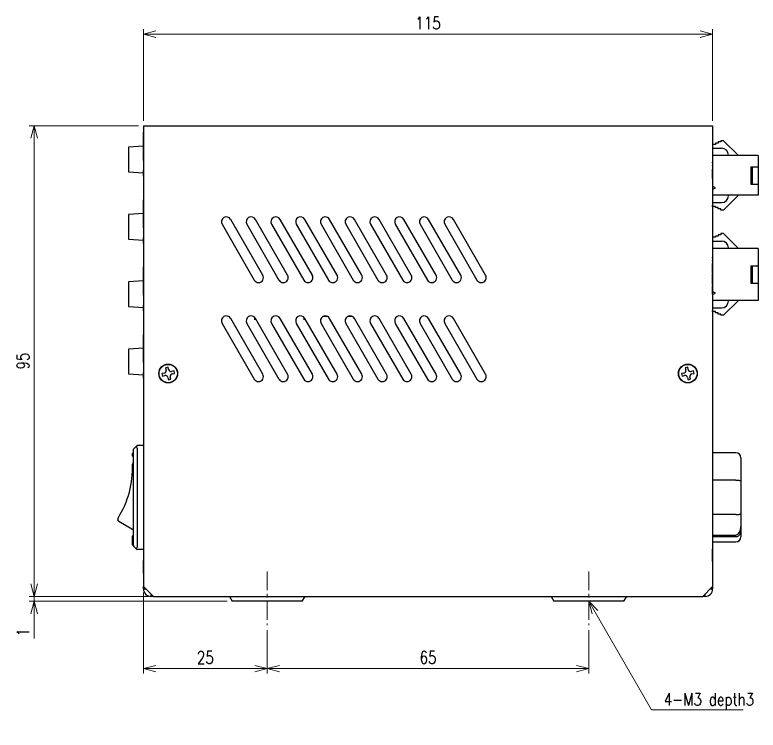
# Model space of a CAD drawing. Header units: millimetres. Extents: x 92 to 566, y 48 to 192.
# Drawn here: x 193.2 to 343.4, y 48 to 192.4 of the extents above; entities that cross this region are included whole.
import ezdxf
from ezdxf import colors
from ezdxf.entities.mleader import LeaderData, LeaderLine
from ezdxf.math import Vec2, Vec3

# ---------------------------------------------------------------- set-up
doc = ezdxf.new("R2010")
doc.units = ezdxf.units.MM
doc.linetypes.add('CENTER', pattern=[2, 1.25, -0.25, 0.25, -0.25])
doc.layers.get('0').update_dxf_attribs({"lineweight": 30})
doc.layers.get('Defpoints').update_dxf_attribs({"lineweight": 9})
doc.layers.add('2KD_寸法１', color=7, linetype='Continuous', lineweight=15)
doc.layers.add('2KD_寸法１ @ 1', color=7, linetype='Continuous', lineweight=15)
doc.styles.get("Standard").update_dxf_attribs({"font": 'simplex.shx', "width": 0.8, "bigfont": 'extfont.shx'})
doc.dimstyles.new('KD-STD', dxfattribs={"dimscale": 0, "dimtxt": 2.5, "dimasz": 2.5, "dimexe": 1, "dimexo": 1, "dimgap": 1, "dimtad": 1, "dimdsep": 46, "dimtxsty": 'Standard', "dimblk": 'OPEN30', "dimcen": 0, "dimadec": 0, "dimazin": 0, "dimtfac": 1, "dimtmove": 0, "dimatfit": 3, "dimldrblk": 'OPEN30', "dimfxl": 1, "dimtolj": 1, "dimtzin": 0, "dimlwd": 15, "dimlwe": 15, "dimarcsym": 0})

# ---------------------------------------------------------------- blocks, each defined once
blk = doc.blocks.new('_Open30')
at = {"lineweight": -2}
for p, q in [((-1, 0.268), (0, 0)), ((0, 0), (-1, -0.268)), ((0, 0), (-1, 0))]:
    blk.add_line(p, q, dxfattribs=at)
blk = doc.blocks.new('*D42')
at = {"layer": '2KD_寸法１', "color": 0, "lineweight": 15}
for p, q in [((219.24, 171.03), (219.24, 189.55)), ((334.24, 171.03), (334.24, 189.55)), ((221.74, 188.55), (331.74, 188.55))]:
    blk.add_line(p, q, dxfattribs=at)
at = {"layer": 'Defpoints', "color": 0}
for p in [(334.24, 188.55), (219.24, 170.03), (334.24, 170.03)]:
    blk.add_point(p, dxfattribs=at)
at = {"layer": '2KD_寸法１', "color": 0, "lineweight": 15, "xscale": 2.5, "yscale": 2.5, "zscale": 2.5, "rotation": 180}
blk.add_blockref('_Open30', (219.24, 188.55), dxfattribs=at)
at = {"layer": '2KD_寸法１', "color": 0, "lineweight": 15, "xscale": 2.5, "yscale": 2.5, "zscale": 2.5}
blk.add_blockref('_Open30', (334.24, 188.55), dxfattribs=at)
at = {"layer": '2KD_寸法１', "color": 0, "insert": (276.74, 190.8), "char_height": 2.5, "attachment_point": 5}
blk.add_mtext('\\A1;115', dxfattribs=at)
blk = doc.blocks.new('*D43')
at = {"layer": '2KD_寸法１', "color": 0, "lineweight": 15}
for p, q in [((218.24, 170.03), (196.14, 170.03)), ((197.14, 167.53), (197.14, 77.53)), ((220.24, 75.03), (196.14, 75.03))]:
    blk.add_line(p, q, dxfattribs=at)
at = {"layer": 'Defpoints', "color": 0}
for p in [(219.24, 170.03), (197.14, 75.03), (221.24, 75.03)]:
    blk.add_point(p, dxfattribs=at)
at = {"layer": '2KD_寸法１', "color": 0, "lineweight": 15, "xscale": 2.5, "yscale": 2.5, "zscale": 2.5}
for p, rotation in [((197.14, 170.03), 90), ((197.14, 75.03), 270)]:
    blk.add_blockref('_Open30', p, dxfattribs=dict(at, rotation=rotation))
at = {"layer": '2KD_寸法１', "color": 0, "insert": (194.89, 122.53), "char_height": 2.5, "attachment_point": 5, "rotation": 90}
blk.add_mtext('\\A1;95', dxfattribs=at)
blk = doc.blocks.new('*D44')
at = {"layer": '2KD_寸法１', "color": 0, "lineweight": 15}
for p, q in [((197.14, 77.53), (197.14, 80.03)), ((220.24, 75.03), (196.14, 75.03)), ((236.16, 74.03), (196.14, 74.03)), ((197.14, 75.03), (197.14, 74.03)), ((197.14, 71.53), (197.14, 66.55))]:
    blk.add_line(p, q, dxfattribs=at)
at = {"layer": 'Defpoints', "color": 0}
for p in [(197.14, 74.03), (221.24, 75.03), (237.16, 74.03)]:
    blk.add_point(p, dxfattribs=at)
at = {"layer": '2KD_寸法１', "color": 0, "lineweight": 15, "xscale": 2.5, "yscale": 2.5, "zscale": 2.5}
for p, rotation in [((197.14, 75.03), 270), ((197.14, 74.03), 90)]:
    blk.add_blockref('_Open30', p, dxfattribs=dict(at, rotation=rotation))
at = {"layer": '2KD_寸法１', "color": 0, "insert": (194.89, 67.79), "char_height": 2.5, "attachment_point": 5, "rotation": 90}
blk.add_mtext('\\A1;1', dxfattribs=at)
blk = doc.blocks.new('*D45')
at = {"layer": '2KD_寸法１', "color": 0, "lineweight": 15}
for p, q in [((219.24, 75.78), (219.24, 59.43)), ((244.24, 68.22), (244.24, 59.43)), ((221.74, 60.43), (241.74, 60.43))]:
    blk.add_line(p, q, dxfattribs=at)
at = {"layer": 'Defpoints', "color": 0}
for p in [(219.24, 76.78), (244.24, 69.22), (244.24, 60.43)]:
    blk.add_point(p, dxfattribs=at)
at = {"layer": '2KD_寸法１', "color": 0, "lineweight": 15, "xscale": 2.5, "yscale": 2.5, "zscale": 2.5, "rotation": 180}
blk.add_blockref('_Open30', (219.24, 60.43), dxfattribs=at)
at = {"layer": '2KD_寸法１', "color": 0, "lineweight": 15, "xscale": 2.5, "yscale": 2.5, "zscale": 2.5}
blk.add_blockref('_Open30', (244.24, 60.43), dxfattribs=at)
at = {"layer": '2KD_寸法１', "color": 0, "insert": (231.74, 62.68), "char_height": 2.5, "attachment_point": 5}
blk.add_mtext('\\A1;25', dxfattribs=at)
blk = doc.blocks.new('*D46')
at = {"layer": '2KD_寸法１', "color": 0, "lineweight": 15}
for p, q in [((244.24, 68.22), (244.24, 59.43)), ((309.24, 68.22), (309.24, 59.43)), ((246.74, 60.43), (306.74, 60.43))]:
    blk.add_line(p, q, dxfattribs=at)
at = {"layer": 'Defpoints', "color": 0}
for p in [(244.24, 69.22), (309.24, 69.22), (309.24, 60.43)]:
    blk.add_point(p, dxfattribs=at)
at = {"layer": '2KD_寸法１', "color": 0, "lineweight": 15, "xscale": 2.5, "yscale": 2.5, "zscale": 2.5, "rotation": 180}
blk.add_blockref('_Open30', (244.24, 60.43), dxfattribs=at)
at = {"layer": '2KD_寸法１', "color": 0, "lineweight": 15, "xscale": 2.5, "yscale": 2.5, "zscale": 2.5}
blk.add_blockref('_Open30', (309.24, 60.43), dxfattribs=at)
at = {"layer": '2KD_寸法１', "color": 0, "insert": (276.74, 62.68), "char_height": 2.5, "attachment_point": 5}
blk.add_mtext('\\A1;65', dxfattribs=at)
blk = doc.blocks.new('A$C60507000')
for p, q in [((-57.5, 95), (-57.5, 91)), ((-57.5, 95), (57.5, 95)), ((57.5, 95), (57.5, 91)), ((-57.51, 93.7), (-57.5, 93.7)), ((-57.51, 92.84), (-57.51, 93.7)), ((-57.51, 92.84), (-57.5, 92.84)), ((-57.51, 92.63), (-57.51, 92.84)), ((-57.51, 92.63), (-57.5, 92.63)), ((-57.51, 91.98), (-57.51, 92.63)), ((-57.51, 91.98), (-57.5, 91.98)), ((-57.51, 91.61), (-57.51, 91.98)), ((58.63, 91.75), (58.63, 91.5)), ((59.18, 91.75), (58.63, 91.75)), ((59.18, 92), (59.18, 91.75)), ((59.7, 92), (59.18, 92)), ((62.7, 89), (59.7, 92)), ((-57.51, 90.91), (-60.5, 90.71)), ((-60.5, 90.71), (-60.5, 85.71)), ((-57.51, 91.61), (-57.5, 91.61)), ((-57.51, 91.22), (-57.51, 91.61)), ((-57.51, 91.22), (-57.5, 91.22)), ((-57.51, 90.77), (-57.51, 91.22)), ((-57.51, 90.77), (-57.5, 90.77)), ((-57.51, 89.74), (-57.51, 90.77)), ((-57.5, 91), (-57.5, 2)), ((57.51, 91), (57.5, 91)), ((57.5, 91), (57.5, 2)), ((57.5, 90.5), (59.3, 90.5)), ((57.51, 91.25), (57.51, 91)), ((58.07, 91.25), (57.51, 91.25)), ((58.07, 91.5), (58.07, 91.25)), ((58.63, 91.5), (58.07, 91.5)), ((-57.51, 89.74), (-57.5, 89.74)), ((-57.51, 89.25), (-57.51, 89.74)), ((-57.51, 89.25), (-57.5, 89.25)), ((-57.51, 89.07), (-57.51, 89.25)), ((-57.51, 89.07), (-57.5, 89.07)), ((-57.51, 88.02), (-57.51, 89.07)), ((66.7, 89), (57.5, 89)), ((60.7, 89.1), (60.7, 89)), ((66.7, 89), (66.7, 86.75)), ((-57.51, 88.04), (-57.5, 88.04)), ((-57.51, 88.04), (-57.51, 88.02)), ((-57.51, 88.02), (-57.5, 88.02)), ((-57.51, 88.02), (-57.51, 87.07)), ((57.51, 87.65), (57.5, 87.65)), ((57.51, 87.48), (57.5, 87.48)), ((57.51, 87.33), (57.5, 87.33)), ((57.51, 87.48), (57.51, 87.65)), ((-60.5, 85.71), (-57.51, 85.51)), ((-57.51, 87.07), (-57.5, 87.07)), ((-57.51, 87.07), (-57.51, 86.03)), ((-57.51, 86.03), (-57.5, 86.03)), ((-57.51, 85.94), (-57.51, 86.03)), ((-57.51, 85.94), (-57.5, 85.94)), ((-57.51, 85.34), (-57.51, 85.94)), ((57.51, 87.01), (57.5, 87.01)), ((57.51, 86.88), (57.5, 86.88)), ((57.51, 86.24), (57.5, 86.24)), ((57.51, 85.9), (57.5, 85.9)), ((57.51, 86.88), (57.51, 87.01)), ((57.51, 85.9), (57.51, 86.24)), ((57.51, 84.72), (57.51, 85.9)), ((65.2, 86.75), (65.2, 83.25)), ((65.2, 86.75), (65.5, 86.75)), ((65.5, 86.75), (65.5, 83.25)), ((65.5, 86.75), (66.7, 86.75)), ((66.7, 86.75), (66.7, 83.25)), ((-57.51, 84.84), (-57.51, 85.34)), ((-57.51, 85.34), (-57.5, 85.34)), ((-57.51, 84.84), (-57.5, 84.84)), ((57.51, 84.72), (57.5, 84.72)), ((57.51, 84.38), (57.5, 84.38)), ((57.51, 84.38), (57.51, 84.72)), ((57.51, 83.93), (57.5, 83.93)), ((57.51, 83.88), (57.5, 83.88)), ((57.51, 83.61), (57.5, 83.61)), ((57.51, 82.93), (57.5, 82.93)), ((58.06, 82.5), (57.5, 82.82)), ((65.2, 83.25), (65.5, 83.25)), ((65.5, 83.25), (66.7, 83.25)), ((66.7, 83.25), (66.7, 81)), ((57.5, 82.18), (58.06, 82.5)), ((57.51, 82.22), (57.5, 82.22)), ((57.51, 81.86), (57.5, 81.86)), ((-57.51, 80.1), (-57.5, 80.1)), ((-57.51, 79.24), (-57.51, 80.1)), ((66.7, 81), (57.5, 81)), ((62.7, 81), (59.7, 78)), ((60.7, 80.9), (60.7, 81)), ((-57.51, 79.24), (-57.5, 79.24)), ((-57.51, 79.03), (-57.51, 79.24)), ((-57.51, 79.03), (-57.5, 79.03)), ((-57.51, 78.38), (-57.51, 79.03)), ((-57.51, 78.38), (-57.5, 78.38)), ((-57.51, 78.01), (-57.51, 78.38)), ((57.5, 79.5), (59.3, 79.5)), ((57.51, 79), (57.5, 79)), ((57.51, 78.75), (57.51, 79)), ((58.07, 78.75), (57.51, 78.75)), ((58.07, 78.5), (58.07, 78.75)), ((58.63, 78.5), (58.07, 78.5)), ((58.63, 78.25), (58.63, 78.5)), ((59.18, 78.25), (58.63, 78.25)), ((59.18, 78), (59.18, 78.25)), ((-57.51, 77.31), (-60.5, 77.11)), ((-60.5, 77.11), (-60.5, 72.11)), ((-57.51, 78.01), (-57.5, 78.01)), ((-57.51, 77.62), (-57.51, 78.01)), ((-57.51, 77.62), (-57.5, 77.62)), ((-57.51, 77.17), (-57.51, 77.62)), ((-57.51, 77.17), (-57.5, 77.17)), ((-57.51, 76.14), (-57.51, 77.17)), ((59.7, 78), (59.18, 78)), ((-57.51, 76.14), (-57.5, 76.14)), ((-57.51, 75.65), (-57.51, 76.14)), ((-57.51, 75.65), (-57.5, 75.65)), ((-57.51, 75.47), (-57.51, 75.65)), ((-57.51, 75.47), (-57.5, 75.47)), ((-57.51, 74.42), (-57.51, 75.47)), ((-41.62, 75.13), (-35.12, 63.87)), ((-33.38, 64.87), (-39.88, 76.13)), ((-36.62, 75.13), (-30.12, 63.87)), ((-28.38, 64.87), (-34.88, 76.13)), ((-31.62, 75.13), (-25.12, 63.87)), ((-23.38, 64.87), (-29.88, 76.13)), ((-26.62, 75.13), (-20.12, 63.87)), ((-18.38, 64.87), (-24.88, 76.13)), ((-21.62, 75.13), (-15.12, 63.87)), ((-13.38, 64.87), (-19.88, 76.13)), ((-16.62, 75.13), (-10.12, 63.87)), ((-8.38, 64.87), (-14.88, 76.13)), ((-11.62, 75.13), (-5.12, 63.87)), ((-3.38, 64.87), (-9.88, 76.13)), ((-6.62, 75.13), (-0.12, 63.87)), ((1.62, 64.87), (-4.88, 76.13)), ((-1.62, 75.13), (4.88, 63.87)), ((6.62, 64.87), (0.12, 76.13)), ((3.38, 75.13), (9.88, 63.87)), ((11.62, 64.87), (5.12, 76.13)), ((-57.51, 74.44), (-57.51, 74.42)), ((-57.51, 74.44), (-57.5, 74.44)), ((-57.51, 74.42), (-57.5, 74.42)), ((-57.51, 74.42), (-57.51, 73.47)), ((-60.5, 72.11), (-57.51, 71.91)), ((-57.51, 73.47), (-57.51, 72.43)), ((-57.51, 73.47), (-57.5, 73.47)), ((-57.51, 72.43), (-57.5, 72.43)), ((-57.51, 72.34), (-57.51, 72.43)), ((-57.51, 72.34), (-57.5, 72.34)), ((-57.51, 71.74), (-57.51, 72.34)), ((57.51, 72.25), (57.5, 72.25)), ((57.51, 72.5), (57.51, 72.25)), ((58.07, 72.5), (57.51, 72.5)), ((58.07, 72.75), (58.07, 72.5)), ((58.63, 72.75), (58.07, 72.75)), ((58.63, 73), (58.63, 72.75)), ((59.18, 73), (58.63, 73)), ((59.18, 73.25), (59.18, 73)), ((59.7, 73.25), (59.18, 73.25)), ((62.7, 70.25), (59.7, 73.25)), ((-57.51, 71.74), (-57.5, 71.74)), ((-57.51, 71.24), (-57.51, 71.74)), ((-57.51, 71.24), (-57.5, 71.24)), ((57.5, 71.75), (59.3, 71.75)), ((66.7, 70.25), (57.5, 70.25)), ((60.7, 70.35), (60.7, 70.25)), ((66.7, 70.25), (66.7, 66.75)), ((57.51, 68.49), (57.5, 68.49)), ((57.51, 68.32), (57.5, 68.32)), ((57.51, 68.17), (57.5, 68.17)), ((57.51, 67.86), (57.5, 67.86)), ((57.51, 67.72), (57.5, 67.72)), ((57.51, 68.32), (57.51, 68.49)), ((57.51, 67.72), (57.51, 67.86)), ((-57.51, 66.5), (-57.5, 66.5)), ((-57.51, 65.64), (-57.51, 66.5)), ((57.51, 67.22), (57.5, 67.22)), ((57.51, 65.24), (57.51, 67.22)), ((65.2, 66.75), (65.2, 63.25)), ((65.2, 66.75), (65.5, 66.75)), ((65.5, 66.75), (65.5, 63.25)), ((65.5, 66.75), (66.7, 66.75)), ((66.7, 66.75), (66.7, 63.25)), ((-57.51, 65.64), (-57.5, 65.64)), ((-57.51, 65.43), (-57.51, 65.64)), ((-57.51, 65.43), (-57.5, 65.43)), ((-57.51, 64.78), (-57.51, 65.43)), ((-57.51, 64.78), (-57.5, 64.78)), ((-57.51, 64.41), (-57.51, 64.78)), ((57.51, 65.24), (57.5, 65.24)), ((57.51, 65.05), (57.5, 65.05)), ((57.51, 64.98), (57.5, 64.98)), ((57.51, 64.6), (57.5, 64.6)), ((57.51, 64.98), (57.51, 65.05)), ((57.51, 64.6), (57.51, 64.98)), ((57.51, 64.02), (57.51, 64.6)), ((-57.51, 63.71), (-60.5, 63.51)), ((-60.5, 63.51), (-60.5, 58.51)), ((-57.51, 64.41), (-57.5, 64.41)), ((-57.51, 64.02), (-57.51, 64.41)), ((-57.51, 64.02), (-57.5, 64.02)), ((-57.51, 63.57), (-57.51, 64.02)), ((-57.51, 63.57), (-57.5, 63.57)), ((-57.51, 62.54), (-57.51, 63.57)), ((57.51, 64.02), (57.5, 64.02)), ((57.51, 63.44), (57.5, 63.44)), ((57.51, 63.44), (57.51, 64.02)), ((57.51, 63.07), (57.51, 63.44)), ((65.2, 63.25), (65.5, 63.25)), ((65.5, 63.25), (66.7, 63.25)), ((66.7, 63.25), (66.7, 59.75)), ((-57.51, 62.54), (-57.5, 62.54)), ((-57.51, 62.05), (-57.51, 62.54)), ((-57.51, 62.05), (-57.5, 62.05)), ((-57.51, 61.87), (-57.51, 62.05)), ((-57.51, 61.87), (-57.5, 61.87)), ((-57.51, 60.82), (-57.51, 61.87)), ((57.51, 63.07), (57.5, 63.07)), ((57.51, 62.99), (57.5, 62.99)), ((57.51, 62.72), (57.5, 62.72)), ((57.51, 62.65), (57.5, 62.65)), ((57.51, 62.99), (57.51, 63.07)), ((57.51, 62.65), (57.51, 62.72)), ((57.51, 61.05), (57.51, 62.65)), ((-57.51, 60.84), (-57.5, 60.84)), ((-57.51, 60.84), (-57.51, 60.82)), ((-57.51, 60.82), (-57.5, 60.82)), ((-57.51, 60.82), (-57.51, 59.87)), ((57.5, 60.93), (58.06, 61.25)), ((57.51, 61.05), (57.5, 61.05)), ((58.06, 61.25), (57.51, 61.57)), ((-57.51, 59.87), (-57.5, 59.87)), ((-57.51, 59.87), (-57.51, 58.83)), ((-57.51, 58.83), (-57.5, 58.83)), ((-57.51, 58.74), (-57.51, 58.83)), ((-57.51, 58.74), (-57.5, 58.74)), ((-57.51, 58.14), (-57.51, 58.74)), ((66.7, 59.75), (57.5, 59.75)), ((62.7, 59.75), (59.7, 56.75)), ((60.7, 59.65), (60.7, 59.75)), ((-60.5, 58.51), (-57.51, 58.31)), ((-57.51, 57.64), (-57.51, 58.14)), ((-57.51, 58.14), (-57.5, 58.14)), ((-57.51, 57.64), (-57.5, 57.64)), ((57.5, 58.25), (59.3, 58.25)), ((57.51, 57.75), (57.5, 57.75)), ((57.51, 57.5), (57.51, 57.75)), ((58.07, 57.5), (57.51, 57.5)), ((58.07, 57.25), (58.07, 57.5)), ((58.63, 57.25), (58.07, 57.25)), ((58.63, 57), (58.63, 57.25)), ((-33.38, 44.87), (-39.88, 56.13)), ((-35.1, 56.39), (-35.1, 55.81)), ((-28.38, 44.87), (-34.88, 56.13)), ((-23.38, 44.87), (-29.88, 56.13)), ((-25.1, 56.39), (-25.1, 55.81)), ((-18.38, 44.87), (-24.88, 56.13)), ((-20.28, 56.51), (-21.22, 56.51)), ((-13.38, 44.87), (-19.88, 56.13)), ((-15.28, 56.51), (-16.22, 56.51)), ((-8.38, 44.87), (-14.88, 56.13)), ((-3.38, 44.87), (-9.88, 56.13)), ((1.62, 44.87), (-4.88, 56.13)), ((6.62, 44.87), (0.12, 56.13)), ((11.62, 44.87), (5.12, 56.13)), ((59.18, 57), (58.63, 57)), ((59.18, 56.75), (59.18, 57)), ((59.7, 56.75), (59.18, 56.75)), ((-41.62, 55.13), (-35.12, 43.87)), ((-36.62, 55.13), (-30.12, 43.87)), ((-31.62, 55.13), (-25.12, 43.87)), ((-26.62, 55.13), (-20.12, 43.87)), ((-21.62, 55.13), (-15.12, 43.87)), ((-16.62, 55.13), (-10.12, 43.87)), ((-11.62, 55.13), (-5.12, 43.87)), ((-6.62, 55.13), (-0.12, 43.87)), ((-1.62, 55.13), (4.88, 43.87)), ((3.38, 55.13), (9.88, 43.87)), ((-57.51, 52.9), (-57.5, 52.9)), ((-57.51, 52.04), (-57.51, 52.9)), ((-57.51, 52.04), (-57.5, 52.04)), ((-57.51, 51.83), (-57.51, 52.04)), ((-57.51, 51.83), (-57.5, 51.83)), ((-57.51, 51.18), (-57.51, 51.83)), ((-57.51, 51.18), (-57.5, 51.18)), ((-57.51, 50.81), (-57.51, 51.18)), ((-57.51, 50.11), (-60.5, 49.91)), ((-60.5, 49.91), (-60.5, 44.91)), ((-57.51, 50.81), (-57.5, 50.81)), ((-57.51, 50.42), (-57.51, 50.81)), ((-57.51, 50.42), (-57.5, 50.42)), ((-57.51, 49.97), (-57.51, 50.42)), ((-57.51, 49.97), (-57.5, 49.97)), ((-57.51, 48.94), (-57.51, 49.97)), ((-57.51, 48.94), (-57.5, 48.94)), ((-57.51, 48.45), (-57.51, 48.94)), ((-57.51, 48.45), (-57.5, 48.45)), ((-57.51, 48.27), (-57.51, 48.45)), ((-57.51, 48.27), (-57.5, 48.27)), ((-57.51, 47.22), (-57.51, 48.27)), ((-57.51, 47.24), (-57.5, 47.24)), ((-57.51, 47.24), (-57.51, 47.22)), ((-57.51, 47.22), (-57.5, 47.22)), ((-57.51, 47.22), (-57.51, 46.27)), ((-57.51, 46.27), (-57.5, 46.27)), ((-57.51, 46.27), (-57.51, 45.23)), ((-57.51, 45.23), (-57.5, 45.23)), ((-57.51, 45.14), (-57.51, 45.23)), ((-57.51, 45.14), (-57.5, 45.14)), ((-57.51, 44.54), (-57.51, 45.14)), ((-53.29, 45.08), (-53.77, 44.97)), ((-52.53, 46.27), (-53.02, 46.17)), ((-53.02, 46.17), (-52.91, 45.68)), ((-52.42, 45.79), (-52.53, 46.27)), ((-51.33, 45.52), (-51.82, 45.41)), ((-51.23, 45.03), (-51.33, 45.52)), ((51.71, 45.08), (51.23, 44.97)), ((52.47, 46.27), (51.98, 46.17)), ((51.98, 46.17), (52.09, 45.68)), ((52.58, 45.79), (52.47, 46.27)), ((53.67, 45.52), (53.18, 45.41)), ((53.77, 45.03), (53.67, 45.52)), ((-60.5, 44.91), (-57.51, 44.71)), ((-57.51, 44.04), (-57.51, 44.54)), ((-57.51, 44.54), (-57.5, 44.54)), ((-57.51, 44.04), (-57.5, 44.04)), ((-53.77, 44.97), (-53.67, 44.48)), ((-53.67, 44.48), (-53.18, 44.59)), ((-52.58, 44.21), (-52.47, 43.73)), ((-52.47, 43.73), (-51.98, 43.83)), ((-51.98, 43.83), (-52.09, 44.32)), ((-51.71, 44.92), (-51.23, 45.03)), ((51.23, 44.97), (51.33, 44.48)), ((51.33, 44.48), (51.82, 44.59)), ((52.42, 44.21), (52.53, 43.73)), ((52.53, 43.73), (53.02, 43.83)), ((53.02, 43.83), (52.91, 44.32)), ((53.29, 44.92), (53.77, 45.03)), ((-57.51, 42.17), (-57.51, 42.1)), ((-57.51, 42.17), (-57.5, 42.17)), ((-57.51, 42.1), (-57.5, 42.1)), ((-57.51, 42.1), (-57.51, 42.02)), ((-57.51, 42.02), (-57.51, 41.8)), ((-57.51, 42.02), (-57.5, 42.02)), ((-57.51, 41.8), (-57.5, 41.8)), ((-57.51, 41.8), (-57.51, 40.03)), ((-57.51, 40.03), (-57.5, 40.03)), ((-57.51, 40.03), (-57.51, 39.91)), ((-57.51, 39.91), (-57.5, 39.91)), ((-58.86, 30.37), (-59.5, 29.73)), ((-57.5, 30.43), (-58.8, 30.43)), ((-59.8, 28.83), (-59.8, 28.33)), ((-59.5, 28.83), (-59.8, 28.83)), ((-59.5, 29.51), (-59.5, 29.73)), ((-59.5, 10.34), (-59.5, 29.51)), ((-58.8, 29.93), (-58.8, 9.93)), ((62.2, 29), (57.5, 29)), ((-59.5, 28.33), (-59.8, 28.33)), ((63.2, 28), (63.2, 23.27)), ((-59.72, 26.73), (-59.72, 26.72)), ((-59.71, 25.95), (-59.72, 26.7)), ((-59.71, 25.95), (-59.71, 25.96)), ((62.2, 23.48), (57.5, 23.48)), ((63.2, 23.27), (63.2, 16.73)), ((63.2, 16.73), (63.2, 14.1)), ((-59.85, 13.6), (-62.47, 15.11)), ((62.2, 16.52), (57.5, 16.52)), ((63.2, 14.1), (63.2, 13.22)), ((-59.5, 12.13), (-59.8, 12.13)), ((-59.8, 12.13), (-59.8, 11.28)), ((57.5, 12.38), (62.2, 12.38)), ((57.5, 12.07), (62.2, 12.07)), ((62.2, 12.38), (62.2, 12.43)), ((63.2, 13.22), (63.2, 12)), ((-59.8, 11.28), (-59.8, 10.43)), ((57.5, 11), (62.2, 11)), ((-59.8, 10.43), (-59.5, 10.43)), ((-59.5, 10.34), (-59.5, 10.13)), ((-59.5, 10.13), (-58.86, 9.48)), ((-58.86, 9.48), (-58.8, 9.43)), ((-57.5, 9.43), (-58.8, 9.43)), ((-57.51, 9.08), (-57.51, 8.3)), ((-57.51, 9.08), (-57.5, 9.08)), ((57.51, 9.56), (57.5, 9.56)), ((57.51, 9.55), (57.5, 9.55)), ((57.51, 7.04), (57.51, 9.55)), ((-57.51, 8.2), (-57.5, 8.2)), ((-57.51, 7.64), (-57.5, 7.64)), ((-57.51, 7), (-57.51, 7.23)), ((-57.5, 7), (-57.51, 7)), ((-57.51, 7), (-57.5, 7)), ((-57.51, 6.96), (-57.51, 7)), ((-57.51, 6.96), (-57.51, 6.96)), ((-57.51, 5.25), (-57.51, 6.96)), ((-57.51, 6.96), (-57.5, 6.96)), ((57.51, 7.04), (57.5, 7.04)), ((57.51, 7.01), (57.5, 7.01)), ((-57.51, 5.25), (-57.5, 5.25)), ((-57.51, 5.24), (-57.51, 5.25)), ((-57.51, 5.24), (-57.5, 5.24)), ((-57.51, 5.23), (-57.51, 5.24)), ((-57.51, 5.23), (-57.5, 5.23)), ((-57.51, 5.22), (-57.5, 5.22)), ((-57.51, 4.74), (-57.51, 5.11)), ((-57.51, 4.67), (-57.5, 4.67)), ((-57.5, 1.5), (-57.5, 2)), ((-57.5, 2), (-55.5, 0)), ((55.5, 0), (57.5, 2)), ((57.5, 2), (57.5, 1.5)), ((-57.5, 1.5), (-57, 1.5)), ((-56, 0.5), (-56, 0)), ((-55.5, 0), (-56, 0)), ((-55.5, 0), (55.5, 0)), ((-40.15, 0), (-39.58, -1)), ((-25.42, -1), (-24.85, 0)), ((24.85, 0), (25.42, -1)), ((39.58, -1), (40.15, 0)), ((56, 0), (55.5, 0)), ((56, 0), (56, 0.5)), ((57, 1.5), (57.5, 1.5)), ((-25.42, -1), (-39.58, -1)), ((39.58, -1), (25.42, -1))]:
    blk.add_line(p, q)
at = {"flags": 128}
for points in [[(-58.8, 30.43), (-58.81, 30.42), (-58.83, 30.4), (-58.86, 30.37)], [(-59.5, 26.72), (-59.57, 26.71), (-59.64, 26.71), (-59.68, 26.71), (-59.71, 26.71), (-59.72, 26.71)]]:
    blk.add_lwpolyline(points, dxfattribs=at)
for centre, radius in [((-52.5, 45), 1.9), ((-52.5, 45), 1.85), ((52.5, 45), 1.9), ((52.5, 45), 1.85)]:
    blk.add_circle(centre, radius)
for centre, radius, start, end in [((59.3, 89.1), 1.4, 0, 90), ((59.3, 80.9), 1.4, 270, 0), ((-40.75, 75.63), 1, 30, 210), ((-35.75, 75.63), 1, 30, 210), ((-30.75, 75.63), 1, 30, 210), ((-25.75, 75.63), 1, 30, 210), ((-20.75, 75.63), 1, 30, 210), ((-15.75, 75.63), 1, 30, 210), ((-10.75, 75.63), 1, 30, 210), ((-5.75, 75.63), 1, 30, 210), ((-0.75, 75.63), 1, 30, 210), ((4.25, 75.63), 1, 30, 210), ((59.3, 70.35), 1.4, 0, 90), ((-34.25, 64.37), 1, 210, 30), ((-29.25, 64.37), 1, 210, 30), ((-24.25, 64.37), 1, 210, 30), ((-19.25, 64.37), 1, 210, 30), ((-14.25, 64.37), 1, 210, 30), ((-9.25, 64.37), 1, 210, 30), ((-4.25, 64.37), 1, 210, 30), ((0.75, 64.37), 1, 210, 30), ((5.75, 64.37), 1, 210, 30), ((10.75, 64.37), 1, 210, 30), ((59.3, 59.65), 1.4, 270, 0), ((-40.75, 55.63), 1, 30, 210), ((-35.75, 55.63), 1, 30, 210), ((-30.75, 55.63), 1, 30, 210), ((-25.75, 55.63), 1, 30, 210), ((-20.75, 55.63), 1, 30, 210), ((-15.75, 55.63), 1, 30, 210), ((-10.75, 55.63), 1, 30, 210), ((-5.75, 55.63), 1, 30, 210), ((-0.75, 55.63), 1, 30, 210), ((4.25, 55.63), 1, 30, 210), ((-53.4, 45.57), 0.5, 282.5792, 12.5792), ((-51.93, 45.9), 0.5, 192.5792, 282.5792), ((51.6, 45.57), 0.5, 282.5792, 12.5792), ((53.07, 45.9), 0.5, 192.5792, 282.5792), ((-53.07, 44.1), 0.5, 12.5792, 102.5792), ((-51.6, 44.43), 0.5, 102.5792, 192.5792), ((-34.25, 44.37), 1, 210, 30), ((-29.25, 44.37), 1, 210, 30), ((-24.25, 44.37), 1, 210, 30), ((-19.25, 44.37), 1, 210, 30), ((-14.25, 44.37), 1, 210, 30), ((-9.25, 44.37), 1, 210, 30), ((-4.25, 44.37), 1, 210, 30), ((0.75, 44.37), 1, 210, 30), ((5.75, 44.37), 1, 210, 30), ((10.75, 44.37), 1, 210, 30), ((51.93, 44.1), 0.5, 12.5792, 102.5792), ((53.4, 44.43), 0.5, 102.5792, 192.5792), ((-59.3, 29.93), 0.5, 0, 27.5424), ((62.2, 28), 1, 0, 90), ((-59.22, 26.72), 0.5, 123.8785, 182.2645), ((-59.22, 26.73), 0.5, 123.8885, 182.2549), ((-78.71, 25.96), 19, 327.7379, 2.2621), ((-62.22, 15.55), 0.5, 147.7377, 240.0033), ((-62.22, 15.55), 0.5, 180.0018, 240.0017), ((-56.2, 19.93), 7.3, 240.0036, 243.1234), ((-56.2, 19.92), 7.3, 240.0026, 243.1254), ((62.2, 12), 1, 270, 0), ((-59.3, 9.93), 0.5, 332.4576, 0), ((-56, 1.5), 1.5, 180, 270), ((56, 1.5), 1.5, 270, 0)]:
    blk.add_arc(centre, radius, start, end)
for points, knots in [([(-58.86, 30.37), (-58.87, 30.35), (-58.89, 30.32), (-58.89, 30.24), (-58.87, 30.19), (-58.86, 30.16)], [0, 0, 0, 0, 0.321906, 0.64376, 1, 1, 1, 1]), ([(62.2, 23.48), (62.31, 23.48), (62.53, 23.47), (62.83, 23.44), (63.06, 23.39), (63.18, 23.33), (63.2, 23.29), (63.2, 23.27), (63.2, 23.27)], [0, 0, 0, 0, 0.209239, 0.418416, 0.629348, 0.844249, 0.993746, 1, 1, 1, 1]), ([(62.2, 16.52), (62.31, 16.52), (62.53, 16.53), (62.83, 16.56), (63.06, 16.61), (63.18, 16.67), (63.2, 16.71), (63.2, 16.73), (63.2, 16.73)], [0, 0, 0, 0, 0.209239, 0.418416, 0.629348, 0.844249, 0.993746, 1, 1, 1, 1]), ([(62.2, 12.43), (62.21, 12.43), (62.3, 12.43), (62.44, 12.46), (62.68, 12.59), (62.89, 12.83), (63.09, 13.25), (63.18, 13.64), (63.2, 13.95), (63.2, 14.05), (63.2, 14.08), (63.2, 14.1), (63.2, 14.1)], [0, 0, 0, 0, 0.018684, 0.110899, 0.197623, 0.393399, 0.541931, 0.858077, 0.95037, 0.982972, 0.996859, 1, 1, 1, 1]), ([(62.2, 12.07), (62.3, 12.08), (62.51, 12.1), (62.78, 12.26), (63, 12.5), (63.17, 12.83), (63.19, 13.09), (63.2, 13.22)], [0, 0, 0, 0, 0.180821, 0.361346, 0.549691, 0.759172, 1, 1, 1, 1]), ([(-58.86, 9.69), (-58.87, 9.67), (-58.89, 9.61), (-58.89, 9.53), (-58.87, 9.5), (-58.86, 9.48)], [0, 0, 0, 0, 0.321898, 0.643752, 1, 1, 1, 1]), ([(-57.51, 7), (-57.51, 7), (-57.51, 7), (-57.51, 7), (-57.51, 7), (-57.51, 7)], [0, 0, 0, 0, 0.493173, 0.888901, 1, 1, 1, 1]), ([(-57.51, 4.67), (-57.51, 4.67), (-57.51, 4.66), (-57.51, 4.67), (-57.51, 4.69), (-57.51, 4.72), (-57.51, 4.74)], [0, 0, 0, 0, 0.024675, 0.273123, 0.495174, 1, 1, 1, 1]), ([(-57.15, 1.65), (-57.24, 1.63), (-57.45, 1.58), (-57.48, 1.53), (-57.5, 1.5)], [0, 0, 0, 0, 0.418342, 1, 1, 1, 1]), ([(57.5, 1.5), (57.48, 1.53), (57.45, 1.58), (57.24, 1.63), (57.15, 1.65)], [0, 0, 0, 0, 0.581658, 1, 1, 1, 1]), ([(-56, 0), (-55.97, 0.02), (-55.92, 0.05), (-55.87, 0.26), (-55.85, 0.35)], [0, 0, 0, 0, 0.581661, 1, 1, 1, 1]), ([(55.85, 0.35), (55.87, 0.26), (55.92, 0.05), (55.97, 0.02), (56, 0)], [0, 0, 0, 0, 0.418339, 1, 1, 1, 1])]:
    blk.add_open_spline(points, degree=3, knots=knots)

msp = doc.modelspace()

# ---------------------------------------------------------------- linework, layer by layer
msp.add_line((334.238, 166.028), (334.238, 77.028))
at = {"layer": '2KD_寸法１', "linetype": 'CENTER', "ltscale": 3}
for p, q in [((244.238, 80.028), (244.238, 69.224)), ((309.238, 80.028), (309.238, 69.224))]:
    msp.add_line(p, q, dxfattribs=at)

# ---------------------------------------------------------------- block references
msp.add_blockref('A$C60507000', (276.738, 75.028))

# ---------------------------------------------------------------- dimensions: what is measured, and where the dimension line sits
at = {"layer": '2KD_寸法１ @ 1'}
for base, p1, p2, override, picture, middle in [((334.238, 188.553), (219.238, 170.028), (334.238, 170.028), {"dimscale": 1, "dimtix": 0, "dimtofl": 1, "dimtmove": 0, "dimatfit": 3}, '*D42', (276.738, 190.803)), ((244.238, 60.434), (219.238, 76.778), (244.238, 69.224), {"dimscale": 1, "dimtix": 0, "dimtofl": 1, "dimtmove": 0, "dimatfit": 3}, '*D45', (231.738, 62.684)), ((309.238, 60.434), (244.238, 69.224), (309.238, 69.224), {"dimscale": 1, "dimtix": 0, "dimtofl": 1, "dimtmove": 1, "dimatfit": 3}, '*D46', (276.738, 62.684))]:
    dim = msp.add_linear_dim(base=base, p1=p1, p2=p2, dimstyle='KD-STD', override=override, dxfattribs=at)
    dim.commit()
    dim.dimension.update_dxf_attribs({"geometry": picture, "text_midpoint": middle})
for base, p1, p2, picture, middle in [((197.14, 75.028), (219.238, 170.028), (221.238, 75.028), '*D43', (194.89, 122.528)), ((197.14, 74.028), (221.238, 75.028), (237.16, 74.028), '*D44', (194.89, 67.79))]:
    dim = msp.add_linear_dim(base=base, p1=p1, p2=p2, angle=90, dimstyle='KD-STD', override={"dimscale": 1, "dimtix": 0, "dimtofl": 1, "dimtmove": 0, "dimatfit": 3}, dxfattribs=at)
    dim.commit()
    dim.dimension.update_dxf_attribs({"geometry": picture, "text_midpoint": middle})

# ---------------------------------------------------------------- leaders
ml = msp.add_multileader_mtext('Standard', dxfattribs=at)
ml.set_content('4-M3 depth3', color=256)
ml.set_leader_properties(lineweight=15)
ml.set_arrow_properties(name='OPEN30')
ml.build(insert=Vec2(0, 0))
ml.multileader.update_dxf_attribs({"text_left_attachment_type": 6, "text_right_attachment_type": 6, "dogleg_length": 1.5, "arrow_head_size": 2.5})
ctx = ml.context
ctx.base_point, ctx.char_height, ctx.arrow_head_size, ctx.landing_gap_size, ctx.plane_origin = Vec3(323.374, 52.141), 2.5, 2.5, 1, Vec3(309.238, 74.028)
ctx.left_attachment, ctx.right_attachment = 6, 6
notes = []
notes.append((ctx, [(0, (1, 1, 0), (321.874, 52.141), (1, 0), 1.5, [(0, [(309.238, 74.028)], 0, [])])]))
ctx.mtext.insert, ctx.mtext.flow_direction = Vec3(324.374, 55.475), 5
for ctx, leaders in notes:
    for number, flags, end, landing, length, lines in leaders:
        leader = LeaderData()
        leader.index, (leader.has_last_leader_line, leader.has_dogleg_vector, leader.attachment_direction) = number, flags
        leader.last_leader_point, leader.dogleg_vector, leader.dogleg_length = Vec3(end), Vec3(landing), length
        for number, points, colour, breaks in lines:
            line = LeaderLine()
            line.index, line.vertices, line.color, line.breaks = number, Vec3.list(points), colors.encode_raw_color(colour), breaks
            leader.lines.append(line)
        ctx.leaders.append(leader)

doc.saveas('drawing.dxf')
